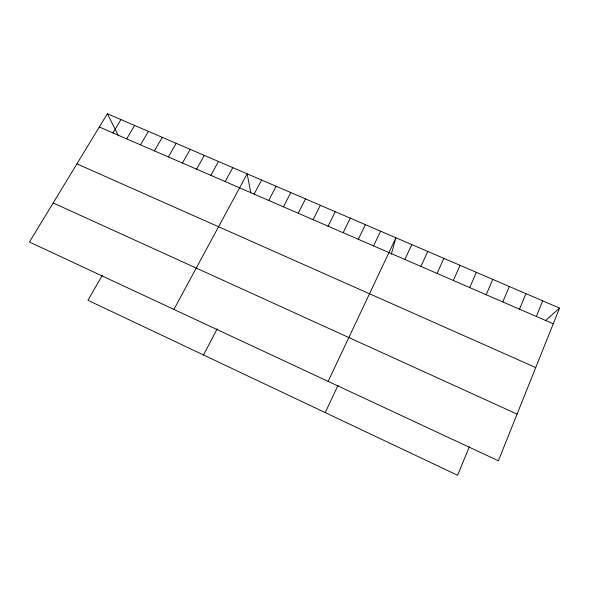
<?xml version="1.0" encoding="UTF-8"?>
<svg xmlns="http://www.w3.org/2000/svg" width="589" height="589" viewBox="0 0 589 589"><rect width="100%" height="100%" fill="white"/><g stroke="black" fill="none" stroke-linecap="round" stroke-linejoin="round"><path stroke-width="0.88" d="M391.214 254.485L395.926 237.765L328.154 381.377M559.55 308.091L498.382 460.782L29.45 242.042L107.36 113.736L559.55 308.091L545.414 320.674M536.321 316.455L542.683 300.839M469.367 446.712L457.587 475.264L87.96 300.287L102.324 275.225M519.498 309.159L525.933 293.639M502.785 301.914L509.301 286.49M486.19 294.721L492.772 279.385M469.705 287.579L476.361 272.332M453.339 280.482L460.061 265.322M437.075 273.429L443.863 258.365M420.921 266.427L427.776 251.451M404.879 259.469L411.799 244.582M325.246 412.617L338.086 385.154M373.573 245.9L380.619 231.182M358.303 239.281L365.408 224.645M343.129 232.699L350.3 218.151M328.058 226.169L335.281 211.701M313.083 219.675L320.364 205.281M298.196 213.218L305.536 198.913M283.405 206.813L290.804 192.581M203.536 354.998L217.186 328.78M268.709 200.437L276.16 186.286M254.102 194.105L261.612 180.035M173.91 309.431L247.152 173.821L250.818 192.942M225.167 181.559L232.78 167.644M210.84 175.345L218.497 161.504M196.593 169.176L204.309 155.408M182.435 163.035L190.203 149.341M168.366 156.939L176.185 143.318M154.384 150.872L162.247 137.325M140.491 144.85L148.399 131.376M126.679 138.864L134.638 125.464M112.948 132.915L120.959 119.582M99.305 126.996L553.255 323.795M76.923 163.86L535.725 367.558M53.179 202.962L517.083 414.104M107.36 113.736L118.485 135.86"/></g></svg>
